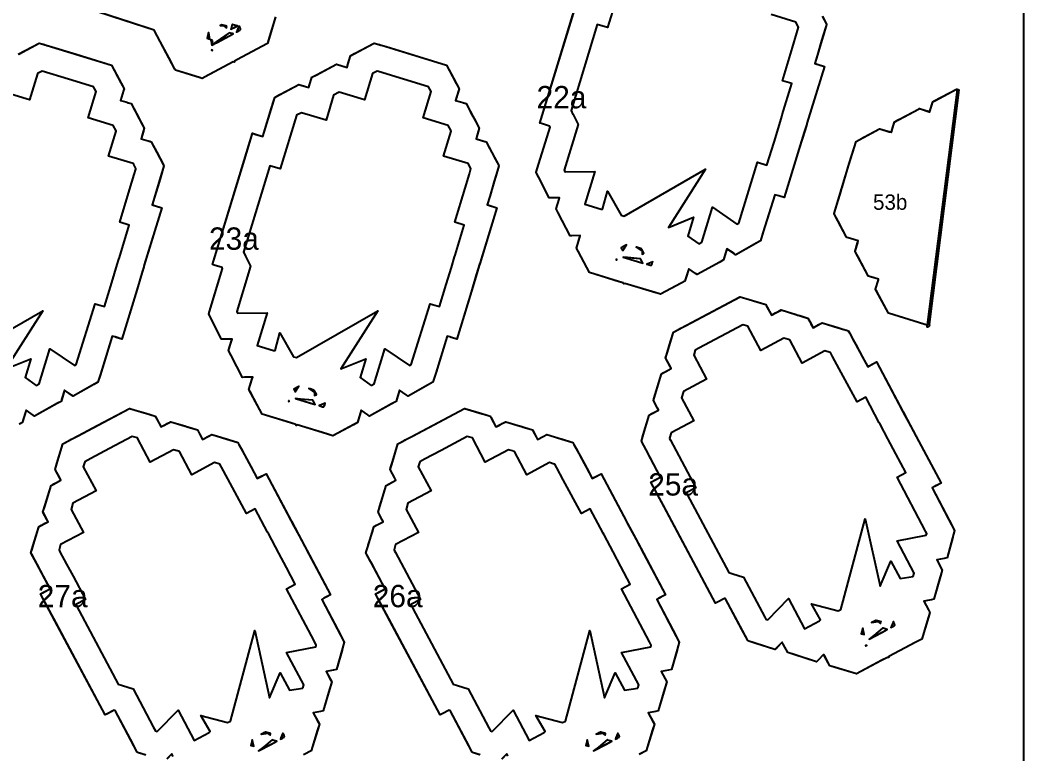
# Model space of a CAD drawing. Header units: millimetres. Extents: x 0 to 500, y 0 to 700.
# Drawn here: x 230.3 to 500, y 117.7 to 314.9 of the extents above; entities that cross this region are included whole.
import ezdxf
from ezdxf.enums import TextEntityAlignment as Align

# ---------------------------------------------------------------- set-up
doc = ezdxf.new("R2010")
doc.units = ezdxf.units.MM
for name, color, linetype in [('CORTE', 1, 'Continuous'), ('GRABADO', 5, 'Continuous'), ('HOJA', 8, 'Continuous')]:
    doc.layers.add(name, color=color, linetype=linetype)

msp = doc.modelspace()

# ---------------------------------------------------------------- linework, layer by layer
at = {"layer": 'CORTE'}
for points in [[(392.56, 327.3), (388.17, 312.89), (385.38, 313.74), (378.32, 290.56), (378.83, 289.56), (378.86, 289.49), (380.23, 286.82), (376.51, 274.61), (376.74, 274.16), (384.73, 274.22), (382.05, 265.43), (386.4, 264.11), (386.81, 264.12), (388.09, 268.89), (391.79, 262.46), (392.58, 262.22), (414.41, 274.79), (404.48, 259.19), (411.24, 261.91), (409.69, 256.84), (412.64, 254.76), (412.64, 254.76), (413.45, 255.2), (416.32, 264.6), (422.91, 260.08), (423.37, 260.35), (428.45, 276.7), (430.97, 275.93), (432.86, 282.13), (434.3, 286.83), (434.95, 288.99), (435.09, 289.45), (437.64, 297.81), (435.12, 298.58), (437.79, 307.51), (438.97, 311.48), (439.41, 312.95), (439.42, 313), (438.7, 314.35), (432.09, 316.37)], [(298.96, 315.75), (296.99, 309.27), (296.78, 308.58), (288.74, 304.29), (287.94, 303.87), (287.91, 303.75), (287.87, 303.6), (287.59, 303.68), (280.04, 299.66), (280.04, 299.66), (279.24, 299.23), (278.55, 299.44), (272.07, 301.42), (271.9, 301.73), (270.86, 303.68), (267.97, 309.11), (266.33, 312.19), (258.29, 314.79), (250.88, 317.2)], [(445.85, 315.83), (446.83, 313.99), (446.95, 313.75), (446.76, 313.09), (446.09, 310.87), (445.64, 309.36), (444.42, 305.27), (443.82, 303.24), (444.14, 303.15), (446.38, 302.46), (441.69, 287.09), (441.55, 286.61), (441.11, 285.17), (439.64, 280.37), (435.63, 267.19), (434.15, 267.65), (434.13, 267.65), (433.8, 267.75), (433.07, 267.97), (429.89, 257.74), (429.24, 255.62), (428.09, 254.97), (422.58, 251.86), (422.54, 251.86), (422.12, 252.15), (420.23, 253.44), (419.49, 250.99), (419.32, 250.44), (418.27, 249.86), (412.18, 246.51), (411.81, 246.77), (409.95, 248.09), (409.09, 245.28), (408.93, 244.76), (408.08, 244.3), (402.32, 241.23), (401.08, 241.61), (392.75, 244.15), (392.51, 244.01), (392.51, 244.01), (392.46, 244.1), (392.36, 244.27), (391.25, 244.61), (383.31, 247.03), (380.24, 252.78), (379.79, 253.64), (380.7, 256.64), (380.8, 256.97), (378.53, 256.92), (378.07, 256.91), (374.89, 263.08), (374.34, 264.15), (375.15, 266.8), (375.25, 267.14), (372.97, 267.13), (372.43, 267.12), (369.58, 272.8), (369, 273.96), (369, 273.99), (369.63, 276.06), (372.71, 286.16), (372.62, 286.32), (372.59, 286.39), (372.58, 286.41), (370.38, 287.08), (369.98, 287.2), (379.31, 317.83)], [(229.83, 305.7), (235.48, 308.71), (236.49, 308.4), (236.5, 308.4), (236.65, 308.35), (236.66, 308.35), (237.61, 308.06), (254.87, 302.8), (257.46, 297.95), (257.89, 297.15), (258.26, 296.43), (258.14, 296.01), (257.31, 293.31), (258.71, 292.89), (259.4, 292.68), (260.15, 292.45), (262.35, 288.32), (262.39, 288.23), (262.84, 287.38), (263.68, 285.81), (263.44, 285.03), (262.83, 283.02), (264.74, 282.44), (265.52, 282.2), (267.89, 277.75), (267.91, 277.71), (268.82, 276), (268.95, 275.75), (268.75, 275.07), (268.07, 272.79), (267.61, 271.23), (266.35, 267.03), (265.82, 265.24), (266.1, 265.16), (268.38, 264.46), (263.59, 248.77), (263.45, 248.28), (263.22, 247.54), (261.73, 242.64), (257.63, 229.19), (256.12, 229.66), (256.1, 229.66), (255.82, 229.75), (255.07, 229.97), (251.8, 219.44), (251.24, 217.62), (250.25, 217.06), (244.58, 213.86), (244.54, 213.86), (244.18, 214.11), (242.23, 215.44), (241.46, 212.92), (241.32, 212.44), (240.41, 211.94), (234.18, 208.51), (233.86, 208.74), (231.95, 210.09), (231.07, 207.21), (230.93, 206.76), (230.2, 206.36)], [(214.58, 224.22), (236.41, 236.79), (226.48, 221.19), (233.24, 223.91), (231.69, 218.84), (234.64, 216.76), (234.64, 216.76), (235.45, 217.2), (238.32, 226.6), (244.91, 222.08), (245.37, 222.35), (250.45, 238.7), (252.97, 237.93), (254.95, 244.41), (256.41, 249.21), (256.85, 250.66), (257, 251.13), (259.64, 259.81), (257.12, 260.58), (259.72, 269.27), (260.93, 273.36), (261.38, 274.87), (261.42, 275), (260.85, 276.08), (260.7, 276.35), (254.09, 278.37), (256.14, 285.08), (256.14, 285.09), (256.13, 285.11), (255.32, 286.6), (248.58, 288.66), (250.72, 295.69), (250.05, 296.95), (243.33, 299), (236.21, 301.17), (234.97, 300.5), (234.96, 300.48), (232.82, 293.46), (226.07, 295.52)], [(263.91, 117.47), (261.82, 118.16), (261.8, 118.18), (260.08, 121.42), (255.82, 129.4), (255.68, 129.45), (255.62, 129.47), (255.55, 129.49), (253.74, 128.53), (253.15, 128.21), (239.67, 153.51), (235.81, 160.75), (236.56, 161.15), (236.62, 161.18), (238.39, 162.12), (234.73, 168.98), (233.23, 171.8), (233.85, 173.82), (235.36, 178.79), (236.11, 179.19), (237.84, 180.11), (237.53, 180.7), (236.47, 182.69), (237.02, 184.48), (238.66, 189.88), (239.34, 190.25), (241.27, 191.27), (240.97, 191.84), (239.74, 194.15), (240.2, 195.65), (241.84, 201.05), (243.66, 202.02), (243.68, 202.03), (243.95, 202.18), (243.97, 202.19), (245.7, 203.11), (259.73, 210.58), (264.36, 209.17), (265.13, 208.94), (266.63, 208.48), (267.03, 207.73), (268.16, 205.6), (269.26, 206.19), (269.81, 206.48), (270.78, 207), (274.63, 205.82), (274.71, 205.8), (275.5, 205.55), (277.97, 204.8), (278.52, 203.76), (279.34, 202.23), (280.8, 203.01), (281.82, 203.55), (285.85, 202.32), (285.89, 202.31), (288.58, 201.49), (288.81, 201.42), (289.09, 200.89), (290.04, 199.14), (290.04, 199.14), (290.68, 197.95), (292.42, 194.74), (294.03, 191.77), (294.53, 192.04), (296.39, 193.03), (303.16, 180.32), (303.36, 179.93), (305.81, 175.34), (307.93, 171.37), (313.73, 160.49), (312.49, 159.83), (312.48, 159.83), (311.96, 159.55), (311.36, 159.23), (315.64, 151.11), (317.39, 147.78), (316.8, 145.65), (315.34, 140.42), (315.31, 140.39), (314.48, 140.23), (312.57, 139.87), (313.59, 137.95), (314.04, 137.11), (313.47, 135.16), (311.77, 129.28), (311.04, 129.16), (309.08, 128.82), (310.29, 126.55), (310.72, 125.75), (310.24, 124.19), (308.53, 118.58), (306.61, 117.55)], [(353.74, 117.53), (351.82, 118.16), (351.8, 118.18), (350.22, 121.15), (345.82, 129.4), (345.68, 129.45), (345.61, 129.47), (345.55, 129.49), (343.7, 128.5), (343.15, 128.21), (329.36, 154.11), (325.81, 160.75), (326.5, 161.12), (326.56, 161.15), (328.39, 162.12), (324.61, 169.21), (323.23, 171.8), (323.8, 173.66), (325.36, 178.79), (326.05, 179.16), (327.84, 180.11), (327.56, 180.64), (326.47, 182.69), (326.97, 184.34), (328.66, 189.88), (329.29, 190.22), (331.27, 191.27), (331, 191.78), (329.74, 194.15), (330.16, 195.53), (331.84, 201.05), (333.51, 201.94), (333.53, 201.95), (333.78, 202.08), (333.8, 202.1), (335.39, 202.94), (349.73, 210.58), (354.47, 209.14), (355.25, 208.9), (356.63, 208.48), (357, 207.79), (358.16, 205.6), (359.29, 206.21), (359.85, 206.5), (360.78, 207), (364.74, 205.79), (364.82, 205.76), (365.63, 205.52), (367.97, 204.8), (368.5, 203.81), (369.34, 202.23), (370.85, 203.03), (371.82, 203.55), (375.99, 202.28), (376.02, 202.27), (378.58, 201.49), (378.81, 201.42), (379.1, 200.88), (380.08, 199.07), (380.08, 199.07), (380.74, 197.84), (382.54, 194.52), (384.03, 191.77), (384.49, 192.02), (386.39, 193.03), (393.31, 180.03), (393.53, 179.63), (395.63, 175.68), (397.79, 171.63), (403.73, 160.49), (402.47, 159.82), (402.46, 159.81), (401.98, 159.56), (401.36, 159.23), (405.78, 150.84), (407.39, 147.78), (406.85, 145.82), (405.34, 140.42), (405.31, 140.39), (404.55, 140.24), (402.57, 139.87), (403.63, 137.88), (404.04, 137.11), (403.52, 135.32), (401.77, 129.28), (401.1, 129.17), (399.08, 128.82), (400.32, 126.49), (400.72, 125.75), (400.28, 124.31), (398.53, 118.58), (396.76, 117.64)], [(271.39, 117.15), (271.07, 117.76), (269.7, 116.37)], [(361.36, 117.21), (361.07, 117.76), (359.66, 116.32)]]:
    msp.add_lwpolyline(points, dxfattribs=at)
for points in [[(285.85, 313.27), (285.57, 313.35), (284.5, 313.64), (284.1, 313.42), (284.96, 313.41), (285.71, 312.76), (285.73, 312.81), (285.85, 313.27)], [(287.61, 313.6), (287.3, 313.68), (287.02, 312.66), (286.97, 312.47), (288.29, 313.11), (288.69, 313.31), (287.61, 313.6)], [(289.02, 312.96), (288.48, 311.68), (288.55, 311.72), (289.34, 312.15), (289.39, 312.19), (289.54, 312.32), (289.54, 312.33), (289.56, 312.4), (289.55, 312.45), (289.5, 312.66), (289.4, 312.84), (289.16, 313.29), (289.02, 312.96)], [(281.08, 310.89), (280.94, 311.52), (280.64, 310.38), (280.53, 309.99), (281.33, 309.78), (281.08, 310.89)], [(282.62, 308.56), (283.24, 308.89), (287.53, 311.18), (287.24, 311.26), (286.49, 311.46), (282.62, 308.56)], [(304.51, 206.01), (304.45, 206.11), (304.36, 206.27), (303.09, 206.66), (295.31, 209.03), (292.31, 214.67), (291.79, 215.64), (292.68, 218.58), (292.8, 218.97), (290.58, 218.92), (290.07, 218.91), (286.97, 224.93), (286.34, 226.15), (287.13, 228.73), (287.25, 229.14), (285.03, 229.13), (284.43, 229.12), (281.66, 234.64), (281, 235.96), (281, 235.99), (281.72, 238.35), (284.71, 248.16), (284.63, 248.31), (284.59, 248.38), (284.58, 248.41), (282.43, 249.07), (281.98, 249.2), (291.12, 279.19), (292.72, 284.47), (293.29, 284.3), (293.33, 284.29), (295.52, 283.62), (298.09, 292.06), (298.71, 294.11), (299.97, 294.78), (305.16, 297.55), (305.72, 297.38), (307.85, 296.73), (307.97, 297.13), (308.7, 299.52), (309.82, 300.12), (315.33, 303.06), (315.84, 302.9), (318.17, 302.19), (318.28, 302.58), (319.12, 305.32), (320.05, 305.82), (325.48, 308.71), (326.81, 308.3), (326.83, 308.3), (327.02, 308.24), (327.04, 308.23), (328.3, 307.85), (344.87, 302.8), (347.35, 298.14), (347.77, 297.37), (348.26, 296.43), (348.1, 295.88), (347.31, 293.31), (348.64, 292.91), (349.3, 292.71), (350.15, 292.45), (352.24, 288.51), (352.29, 288.43), (352.72, 287.62), (353.68, 285.81), (353.41, 284.91), (352.83, 283.02), (354.63, 282.47), (355.52, 282.2), (357.76, 277.99), (357.78, 277.95), (358.83, 275.99), (358.95, 275.75), (358.76, 275.11), (358.12, 272.95), (357.68, 271.48), (356.5, 267.51), (355.82, 265.24), (356.19, 265.13), (358.38, 264.46), (353.79, 249.41), (353.65, 248.95), (352.99, 246.79), (351.56, 242.09), (347.63, 229.19), (346.18, 229.64), (346.16, 229.64), (345.78, 229.76), (345.07, 229.97), (341.99, 220.03), (341.24, 217.62), (339.94, 216.88), (334.58, 213.86), (334.54, 213.86), (334.06, 214.18), (332.23, 215.44), (331.51, 213.06), (331.32, 212.44), (330.12, 211.78), (324.18, 208.51), (323.77, 208.81), (321.95, 210.09), (321.12, 207.35), (320.93, 206.76), (319.96, 206.24), (314.32, 203.23), (312.91, 203.66), (304.75, 206.15), (304.51, 206.01)], [(281.68, 306.91), (281.8, 306.71), (281.84, 306.74), (282.01, 306.83), (281.68, 306.91)], [(324.64, 216.76), (325.45, 217.2), (328.32, 226.6), (334.91, 222.08), (335.37, 222.35), (335.39, 222.4), (340.45, 238.7), (342.97, 237.93), (344.78, 243.86), (346.18, 248.46), (347.05, 251.32), (347.19, 251.77), (349.64, 259.81), (347.12, 260.58), (349.86, 269.75), (351.01, 273.61), (351.42, 275), (350.7, 276.35), (344.09, 278.37), (346.14, 285.08), (346.06, 285.23), (346.02, 285.31), (345.33, 286.6), (338.58, 288.66), (340.72, 295.7), (340.05, 296.95), (326.6, 301.05), (326.21, 301.17), (324.97, 300.5), (322.82, 293.46), (316.07, 295.52), (314.55, 294.71), (312.5, 288), (305.9, 290.01), (304.56, 289.3), (304.55, 289.27), (300.17, 274.89), (297.38, 275.74), (290.32, 252.56), (290.83, 251.56), (290.86, 251.49), (292.23, 248.82), (288.51, 236.61), (288.74, 236.16), (296.73, 236.22), (294.05, 227.43), (298.4, 226.11), (298.81, 226.12), (300.09, 230.89), (303.79, 224.46), (304.58, 224.22), (326.41, 236.79), (316.48, 221.19), (323.24, 223.91), (321.69, 218.84), (324.64, 216.76)], [(474.04, 233.03), (474.1, 232.92), (473.14, 233.21), (463.62, 236.12), (463.61, 236.12), (463.6, 236.12), (463.6, 236.12), (463.6, 236.13), (463.59, 236.13), (463.58, 236.14), (463.58, 236.15), (460.49, 241.93), (460.17, 242.55), (460.16, 242.55), (460.16, 242.56), (460.16, 242.57), (460.16, 242.58), (460.16, 242.59), (460.16, 242.6), (460.16, 242.6), (460.91, 245.07), (460.97, 245.26), (458.84, 245.91), (458.21, 246.1), (458.2, 246.1), (458.19, 246.11), (458.19, 246.11), (458.18, 246.12), (458.17, 246.13), (458.17, 246.13), (458.17, 246.14), (455.44, 251.26), (454.66, 252.72), (454.66, 252.73), (454.65, 252.73), (454.65, 252.74), (454.65, 252.75), (454.65, 252.75), (454.65, 252.76), (454.65, 252.77), (455.33, 255.01), (455.51, 255.58), (453.44, 256.21), (452.42, 256.52), (452.41, 256.52), (452.4, 256.53), (452.39, 256.53), (452.38, 256.54), (452.38, 256.55), (452.37, 256.55), (452.37, 256.56), (450.1, 260.83), (449.01, 262.87), (449, 262.87), (449, 262.89), (449, 262.9), (449, 262.91), (449, 262.92), (449, 262.92), (450.87, 269.04), (450.89, 269.1), (451.17, 270.03), (451.19, 270.1), (452.99, 276), (454.89, 282.26), (454.9, 282.26), (454.9, 282.27), (454.9, 282.28), (454.91, 282.28), (454.91, 282.29), (454.92, 282.29), (454.93, 282.3), (456.68, 283.23), (456.97, 283.39), (461.24, 285.66), (461.24, 285.66), (461.25, 285.67), (461.27, 285.67), (461.28, 285.67), (461.29, 285.67), (461.29, 285.67), (461.3, 285.67), (463.76, 284.92), (464.39, 284.73), (464.48, 285.03), (464.53, 285.2), (465.24, 287.53), (465.25, 287.53), (465.25, 287.54), (465.25, 287.55), (465.26, 287.55), (465.26, 287.56), (465.27, 287.57), (465.28, 287.57), (465.28, 287.57), (466.32, 288.13), (466.34, 288.14), (466.56, 288.25), (471.86, 291.08), (471.86, 291.08), (471.87, 291.08), (471.88, 291.09), (471.89, 291.09), (471.9, 291.09), (471.9, 291.09), (471.91, 291.09), (471.91, 291.09), (474.52, 290.29), (474.68, 290.24), (474.72, 290.39), (475.49, 292.9), (475.49, 292.91), (475.49, 292.91), (475.5, 292.92), (475.5, 292.92), (475.51, 292.93), (475.51, 292.94), (475.52, 292.94), (475.52, 292.94), (476.02, 293.21), (476.03, 293.21), (481.9, 296.34), (481.92, 296.35), (481.93, 296.35), (481.93, 296.36), (481.94, 296.36), (481.95, 296.36), (481.96, 296.36), (481.96, 296.36), (481.97, 296.36), (481.98, 296.35), (481.99, 296.35), (482, 296.35), (482, 296.34), (482.01, 296.34), (482.02, 296.33), (482.02, 296.33), (482.02, 296.32), (482.03, 296.31), (482.03, 296.31), (482.03, 296.3), (482.03, 296.29), (482.03, 296.29), (482.03, 296.28), (474.04, 233.03)], [(393.21, 254.51), (393.05, 254.42), (391.84, 253.72), (392.02, 253.4), (392.25, 253), (393.21, 254.51)], [(397.83, 252.22), (397.92, 252.28), (397.4, 253.17), (397.22, 253.25), (397.2, 253.5), (397, 253.56), (396.23, 253.79), (395.9, 253.89), (395.87, 253.9), (397.4, 252.79), (397.43, 252.31), (397.45, 252.01), (397.83, 252.22)], [(397.07, 250.56), (397.07, 250.56), (396.99, 250.71), (396.95, 250.77), (393.47, 251.06), (392.31, 251.23), (396.22, 250.04), (397.62, 249.61), (397.07, 250.56)], [(390.47, 250.73), (390.42, 250.55), (390.41, 250.51), (390.64, 250.44), (390.47, 250.73)], [(398.94, 249.41), (398.65, 249.3), (399.31, 249.09), (399.59, 249.01), (399.8, 249), (399.85, 249), (399.92, 249.04), (399.93, 249.04), (400.03, 249.21), (400.06, 249.26), (400.26, 249.89), (400.27, 249.95), (398.94, 249.41)], [(463.63, 143.6), (463.51, 143.64), (463.34, 143.68), (461.87, 142.9), (454.99, 139.23), (449.13, 141.02), (447.83, 141.42), (446.44, 144.02), (446.19, 144.49), (444.73, 142.97), (444.3, 142.52), (438.16, 144.48), (436.54, 145), (435.33, 147.27), (435.07, 147.76), (433.61, 146.27), (433.09, 145.75), (427.57, 147.58), (425.82, 148.16), (425.8, 148.18), (424.36, 150.89), (419.82, 159.4), (419.67, 159.45), (419.6, 159.47), (419.55, 159.49), (417.66, 158.48), (417.15, 158.21), (403.04, 184.7), (399.81, 190.75), (400.45, 191.09), (400.5, 191.12), (402.39, 192.12), (398.49, 199.44), (397.23, 201.8), (397.75, 203.5), (399.36, 208.79), (399.99, 209.13), (401.84, 210.11), (401.59, 210.59), (400.47, 212.69), (400.93, 214.19), (402.66, 219.88), (403.24, 220.19), (405.27, 221.27), (405.03, 221.73), (403.74, 224.15), (404.12, 225.41), (405.84, 231.05), (407.37, 231.86), (407.38, 231.87), (407.61, 231.99), (407.63, 232), (409.07, 232.77), (423.73, 240.58), (428.57, 239.11), (429.37, 238.87), (430.63, 238.48), (430.97, 237.85), (432.16, 235.6), (433.33, 236.22), (433.9, 236.53), (434.78, 237), (438.84, 235.76), (438.93, 235.73), (439.76, 235.48), (441.97, 234.8), (442.47, 233.87), (443.34, 232.23), (444.9, 233.06), (445.82, 233.55), (450.12, 232.24), (450.16, 232.23), (452.57, 231.49), (452.81, 231.42), (453.11, 230.86), (454.12, 228.99), (454.81, 227.73), (456.66, 224.3), (458.03, 221.77), (458.45, 222), (460.39, 223.03), (467.47, 209.73), (467.69, 209.32), (469.44, 206.03), (471.65, 201.88), (477.73, 190.49), (476.44, 189.8), (476.43, 189.8), (475.99, 189.56), (475.36, 189.23), (479.93, 180.56), (481.39, 177.78), (480.9, 176), (479.34, 170.42), (479.31, 170.39), (478.61, 170.26), (476.57, 169.87), (477.66, 167.82), (478.04, 167.11), (477.57, 165.48), (475.77, 159.28), (475.16, 159.18), (473.08, 158.82), (474.36, 156.42), (474.72, 155.75), (474.32, 154.44), (472.53, 148.58), (470.92, 147.72), (463.7, 143.87), (463.63, 143.6)], [(470.27, 165.44), (470.52, 166.33), (465.91, 174.99), (473.76, 176.47), (473.9, 176.98), (473.59, 177.58), (465.93, 192.13), (468.26, 193.37), (465.61, 198.34), (463.45, 202.39), (461.35, 206.34), (461.14, 206.73), (457.5, 213.56), (455.18, 212.32), (450.38, 221.19), (448.59, 224.51), (448.02, 225.56), (447.98, 225.57), (447.96, 225.58), (447.95, 225.58), (446.55, 226.01), (440.45, 222.76), (437.15, 228.95), (436.78, 229.07), (436.76, 229.07), (436.71, 229.09), (435.5, 229.45), (429.28, 226.13), (425.82, 232.63), (424.46, 233.04), (412.68, 226.76), (411.69, 226.24), (411.28, 224.89), (414.74, 218.39), (408.51, 215.07), (408.01, 213.42), (411.31, 207.23), (405.21, 203.98), (404.77, 202.54), (404.79, 202.51), (405.03, 202.05), (411.86, 189.24), (409.28, 187.87), (409.53, 187.4), (420.68, 166.48), (421.83, 166.11), (424.67, 165.19), (430.39, 154.45), (430.68, 153.93), (431.16, 153.77), (436.76, 159.46), (441.08, 151.35), (445.1, 153.49), (445.38, 153.79), (442.91, 158.08), (450.08, 156.15), (450.8, 156.53), (457.35, 180.86), (461.36, 162.81), (464.21, 169.51), (466.71, 164.83), (470.27, 165.44)], [(305.21, 216.51), (305.03, 216.4), (303.84, 215.72), (304.03, 215.38), (304.25, 215), (305.21, 216.51)], [(309.82, 214.22), (309.92, 214.28), (309.41, 215.16), (309.22, 215.24), (309.2, 215.5), (308.99, 215.56), (308.23, 215.79), (307.89, 215.9), (309.4, 214.8), (309.43, 214.32), (309.45, 214.01), (309.82, 214.22)], [(309.05, 212.6), (309, 212.7), (308.96, 212.77), (305.57, 213.05), (304.31, 213.23), (308.15, 212.06), (309.62, 211.61), (309.05, 212.6)], [(302.47, 212.73), (302.47, 212.73), (302.42, 212.56), (302.41, 212.51), (302.64, 212.44), (302.47, 212.73)], [(310.96, 211.42), (310.65, 211.3), (311.3, 211.1), (311.59, 211.01), (311.8, 211), (311.85, 211), (311.92, 211.03), (311.93, 211.04), (312.03, 211.21), (312.06, 211.26), (312.25, 211.88), (312.27, 211.95), (310.96, 211.42)], [(306.27, 135.44), (306.52, 136.33), (301.91, 144.99), (309.76, 146.47), (309.9, 146.98), (309.3, 148.12), (301.93, 162.13), (304.26, 163.37), (301.88, 167.83), (299.82, 171.7), (297.02, 176.95), (296.82, 177.33), (293.5, 183.56), (291.18, 182.32), (286.14, 191.63), (284.46, 194.74), (284.02, 195.56), (283.71, 195.65), (283.68, 195.66), (282.55, 196.01), (276.45, 192.76), (273.15, 198.95), (272.57, 199.13), (272.53, 199.14), (272.51, 199.15), (271.5, 199.45), (265.28, 196.13), (261.85, 202.56), (261.82, 202.63), (260.46, 203.04), (254.33, 199.78), (249.31, 197.1), (247.69, 196.24), (247.28, 194.89), (250.74, 188.39), (244.51, 185.07), (244.01, 183.42), (247.31, 177.23), (241.21, 173.98), (240.77, 172.54), (241.03, 172.04), (242.79, 168.75), (244.55, 165.45), (247.86, 159.24), (245.28, 157.87), (246.17, 156.21), (256.68, 136.48), (257.84, 136.11), (260.67, 135.19), (266.11, 124.99), (266.68, 123.93), (267.16, 123.77), (272.76, 129.46), (277.08, 121.35), (281.1, 123.49), (281.38, 123.79), (278.91, 128.08), (286.08, 126.15), (286.8, 126.53), (293.35, 150.86), (297.36, 132.81), (300.21, 139.51), (302.71, 134.83), (306.27, 135.44)], [(396.27, 135.44), (396.52, 136.33), (391.91, 144.99), (399.76, 146.47), (399.9, 146.98), (399.45, 147.85), (391.93, 162.13), (394.26, 163.37), (391.75, 168.08), (389.64, 172.04), (387.19, 176.64), (386.98, 177.03), (383.5, 183.56), (381.18, 182.32), (376.26, 191.41), (374.52, 194.63), (374.02, 195.56), (373.85, 195.61), (373.81, 195.62), (372.55, 196.01), (366.45, 192.76), (363.15, 198.95), (362.82, 199.05), (362.67, 199.1), (362.61, 199.12), (361.5, 199.45), (355.28, 196.13), (351.82, 202.63), (350.45, 203.04), (343.4, 199.28), (339, 196.93), (337.69, 196.24), (337.28, 194.89), (340.74, 188.39), (334.51, 185.07), (334.01, 183.42), (337.31, 177.23), (331.21, 173.98), (330.77, 172.54), (330.91, 172.27), (331.15, 171.83), (337.86, 159.24), (335.28, 157.87), (335.85, 156.81), (346.68, 136.48), (347.84, 136.11), (350.67, 135.19), (356.25, 124.72), (356.68, 123.93), (357.16, 123.77), (362.76, 129.46), (367.08, 121.35), (371.1, 123.49), (371.38, 123.79), (368.91, 128.08), (376.08, 126.15), (376.8, 126.53), (383.35, 150.86), (387.36, 132.81), (390.21, 139.51), (392.71, 134.83), (396.27, 135.44)], [(456.7, 151.52), (456.64, 151.28), (456.29, 149.99), (456.71, 149.88), (457.09, 149.78), (456.7, 151.52)], [(462.18, 151.48), (462.12, 151.49), (462.01, 151.52), (459.56, 149.45), (458.38, 148.56), (461.79, 150.38), (463.29, 151.18), (462.18, 151.48)], [(461.57, 153.15), (461.61, 153.27), (460.66, 153.53), (460.44, 153.45), (460.24, 153.63), (460.02, 153.52), (459.34, 153.15), (459.07, 153.01), (460.87, 153.28), (461.2, 152.99), (461.47, 152.76), (461.57, 153.15)], [(464.39, 152.04), (464.24, 151.68), (464.81, 151.99), (465.1, 152.15), (465.25, 152.28), (465.29, 152.32), (465.31, 152.39), (465.32, 152.4), (465.27, 152.59), (465.26, 152.66), (464.96, 153.21), (464.92, 153.29), (464.39, 152.04)], [(457.45, 146.91), (457.44, 146.91), (457.52, 146.77), (457.55, 146.71), (457.76, 146.83), (457.45, 146.91)], [(292.7, 121.52), (292.62, 121.23), (292.29, 119.99), (292.75, 119.87), (293.09, 119.78), (292.7, 121.52)], [(298.18, 121.48), (298.16, 121.48), (298.03, 121.52), (295.72, 119.57), (294.38, 118.56), (297.65, 120.31), (299.29, 121.18), (298.18, 121.48)], [(297.57, 123.13), (297.61, 123.27), (296.69, 123.52), (296.46, 123.44), (296.24, 123.63), (296, 123.5), (295.34, 123.15), (295.12, 123.03), (296.86, 123.28), (297.17, 123.01), (297.47, 122.76), (297.57, 123.13)], [(300.41, 122.08), (300.24, 121.68), (300.78, 121.98), (301.1, 122.15), (301.24, 122.28), (301.29, 122.32), (301.31, 122.39), (301.32, 122.4), (301.28, 122.58), (301.26, 122.66), (300.97, 123.19), (300.92, 123.29), (300.41, 122.08)], [(382.7, 121.52), (382.63, 121.26), (382.29, 119.99), (382.73, 119.88), (383.09, 119.78), (382.7, 121.52)], [(388.18, 121.48), (388.14, 121.49), (388.02, 121.52), (385.64, 119.51), (384.38, 118.56), (387.72, 120.34), (389.29, 121.18), (388.18, 121.48)], [(387.57, 123.14), (387.61, 123.27), (386.68, 123.52), (386.45, 123.44), (386.24, 123.63), (386.01, 123.51), (385.34, 123.15), (385.09, 123.02), (386.87, 123.28), (387.19, 123), (387.47, 122.76), (387.57, 123.14)], [(390.4, 122.06), (390.24, 121.68), (390.8, 121.98), (391.1, 122.15), (391.24, 122.28), (391.29, 122.32), (391.31, 122.39), (391.32, 122.4), (391.27, 122.59), (391.26, 122.66), (390.97, 123.2), (390.92, 123.29), (390.4, 122.06)]]:
    msp.add_lwpolyline(points, close=True, dxfattribs=at)
at = {"layer": 'GRABADO'}
for points in [[(298.96, 315.75), (296.95, 309.14), (296.78, 308.58), (288.58, 304.21), (287.94, 303.87), (287.91, 303.75), (287.87, 303.6), (287.59, 303.68), (279.89, 299.58), (279.89, 299.58), (279.24, 299.23), (278.67, 299.4), (272.07, 301.42), (271.93, 301.68), (271.09, 303.25), (268.75, 307.64), (266.33, 312.19), (259.84, 314.3), (248.92, 317.83)], [(445.78, 315.95), (446.83, 313.99), (446.86, 313.94), (446.95, 313.75), (446.95, 313.73), (446.95, 313.73), (446.94, 313.72), (446.76, 313.11), (446.12, 310.95), (445.68, 309.48), (444.5, 305.51), (443.82, 303.24), (444.19, 303.13), (446.38, 302.46), (441.79, 287.41), (441.65, 286.95), (440.99, 284.79), (439.56, 280.09), (435.63, 267.19), (434.18, 267.64), (434.16, 267.64), (433.78, 267.76), (433.07, 267.97), (429.99, 258.03), (429.24, 255.62), (427.94, 254.88), (422.58, 251.86), (422.54, 251.86), (422.06, 252.18), (420.23, 253.44), (419.51, 251.06), (419.32, 250.44), (418.12, 249.78), (412.18, 246.51), (411.77, 246.81), (409.95, 248.09), (409.12, 245.35), (408.93, 244.76), (407.96, 244.24), (402.32, 241.23), (400.91, 241.66), (392.75, 244.15), (392.51, 244.01), (392.45, 244.11), (392.36, 244.27), (391.09, 244.66), (383.31, 247.03), (380.31, 252.67), (379.79, 253.64), (380.68, 256.58), (380.8, 256.97), (378.58, 256.92), (378.07, 256.91), (374.97, 262.93), (374.34, 264.15), (375.13, 266.73), (375.25, 267.14), (373.03, 267.13), (372.43, 267.12), (369.66, 272.64), (369, 273.96), (369, 273.99), (369.72, 276.35), (372.71, 286.16), (372.63, 286.31), (372.59, 286.38), (372.58, 286.41), (370.43, 287.07), (369.98, 287.2), (379.12, 317.19)], [(229.94, 305.76), (235.48, 308.71), (236.65, 308.35), (236.66, 308.35), (236.66, 308.35), (236.84, 308.29), (236.85, 308.29), (237.48, 308.1), (237.95, 307.95), (245.37, 305.69), (254.84, 302.81), (254.85, 302.81), (254.85, 302.81), (254.87, 302.8), (254.89, 302.78), (254.89, 302.78), (257.41, 298.05), (257.83, 297.26), (258.23, 296.5), (258.26, 296.43), (258.26, 296.41), (258.26, 296.41), (258.21, 296.25), (258.12, 295.94), (257.31, 293.31), (258.68, 292.9), (259.02, 292.79), (259.35, 292.69), (260.11, 292.46), (260.12, 292.46), (260.12, 292.46), (260.15, 292.45), (262.3, 288.41), (262.31, 288.38), (262.34, 288.33), (262.78, 287.5), (263.67, 285.84), (263.67, 285.84), (263.68, 285.81), (263.42, 284.97), (262.83, 283.02), (264.06, 282.65), (264.69, 282.46), (265.13, 282.32), (265.52, 282.2), (267.03, 279.37), (267.83, 277.87), (267.83, 277.86), (267.85, 277.83), (268.67, 276.29), (268.83, 275.99), (268.84, 275.97), (268.95, 275.75), (268.95, 275.73), (268.95, 275.73), (268.94, 275.72), (268.76, 275.09), (268.09, 272.87), (267.64, 271.36), (266.42, 267.27), (265.82, 265.24), (266.14, 265.15), (268.38, 264.46), (263.69, 249.09), (263.55, 248.61), (263.11, 247.17), (261.64, 242.37), (257.63, 229.19), (256.15, 229.65), (256.13, 229.65), (255.8, 229.75), (255.07, 229.97), (251.89, 219.74), (251.24, 217.62), (250.09, 216.97), (244.58, 213.86), (244.54, 213.86), (244.12, 214.15), (242.23, 215.44), (241.49, 212.99), (241.32, 212.44), (240.27, 211.86), (234.18, 208.51), (233.81, 208.77), (231.95, 210.09), (231.09, 207.28), (230.93, 206.76), (230.08, 206.3)], [(264.08, 117.41), (261.82, 118.16), (261.8, 118.18), (259.94, 121.69), (255.82, 129.4), (255.69, 129.45), (255.63, 129.47), (255.55, 129.49), (253.79, 128.55), (253.15, 128.21), (239.99, 152.92), (235.81, 160.75), (236.62, 161.18), (236.68, 161.21), (238.39, 162.12), (238.37, 162.15), (238.37, 162.15), (238.37, 162.16), (238.37, 162.16), (236.61, 165.46), (234.86, 168.75), (233.64, 171.03), (233.23, 171.8), (233.53, 172.78), (233.9, 173.99), (235.15, 178.1), (235.36, 178.79), (235.39, 178.81), (235.39, 178.81), (236.17, 179.23), (237.08, 179.71), (237.84, 180.11), (237.5, 180.75), (236.83, 182.02), (236.48, 182.66), (236.48, 182.67), (236.48, 182.67), (236.47, 182.69), (237.06, 184.63), (238.66, 189.88), (239.01, 190.07), (239.4, 190.27), (239.56, 190.36), (241.27, 191.27), (240.95, 191.89), (239.75, 194.13), (239.75, 194.13), (239.75, 194.13), (239.74, 194.15), (240.23, 195.78), (241.84, 201.05), (243.81, 202.1), (243.81, 202.1), (243.83, 202.11), (244.12, 202.27), (244.13, 202.27), (244.15, 202.28), (246.02, 203.28), (251.04, 205.95), (259.7, 210.57), (259.71, 210.57), (259.71, 210.57), (259.73, 210.58), (259.76, 210.58), (259.76, 210.58), (261.25, 210.12), (264.26, 209.21), (265.01, 208.98), (266.63, 208.48), (266.64, 208.46), (266.64, 208.46), (267.06, 207.67), (268.03, 205.85), (268.16, 205.6), (269.23, 206.17), (269.76, 206.45), (270.07, 206.62), (270.75, 206.98), (270.75, 206.98), (270.76, 206.98), (270.78, 207), (274.53, 205.85), (274.57, 205.84), (274.61, 205.83), (275.38, 205.59), (277.94, 204.81), (277.94, 204.81), (277.97, 204.8), (278.55, 203.71), (279.34, 202.23), (280.75, 202.98), (281.82, 203.55), (283.04, 203.18), (285.72, 202.36), (285.75, 202.35), (286.27, 202.19), (288.59, 201.48), (288.81, 201.42), (288.82, 201.4), (288.82, 201.4), (288.83, 201.39), (289.09, 200.91), (290, 199.22), (290.62, 198.07), (292.3, 194.96), (294.03, 191.77), (294.58, 192.06), (296.39, 193.03), (303, 180.62), (303.2, 180.24), (306, 174.99), (308.06, 171.12), (313.73, 160.49), (312.52, 159.85), (312.51, 159.84), (311.95, 159.54), (311.36, 159.23), (315.5, 151.38), (317.39, 147.78), (316.75, 145.48), (315.34, 140.42), (315.31, 140.39), (314.41, 140.22), (312.57, 139.87), (313.56, 138.02), (314.04, 137.11), (313.43, 135.01), (311.77, 129.28), (310.99, 129.15), (309.08, 128.82), (310.25, 126.61), (310.72, 125.75), (310.2, 124.06), (308.53, 118.58), (306.45, 117.47)], [(353.91, 117.47), (351.82, 118.16), (351.8, 118.18), (350.08, 121.42), (345.82, 129.4), (345.68, 129.45), (345.62, 129.47), (345.55, 129.49), (343.74, 128.53), (343.15, 128.21), (329.67, 153.51), (325.81, 160.75), (326.56, 161.15), (326.62, 161.18), (328.39, 162.12), (324.97, 168.54), (324.73, 168.98), (324.47, 169.47), (324.47, 169.47), (323.23, 171.8), (323.63, 173.1), (323.85, 173.82), (324.95, 177.44), (325.36, 178.79), (325.39, 178.81), (325.39, 178.81), (326.11, 179.19), (326.63, 179.47), (327.84, 180.11), (327.73, 180.33), (327.53, 180.7), (326.48, 182.66), (326.48, 182.67), (326.48, 182.67), (326.47, 182.69), (327.02, 184.48), (328.66, 189.88), (329.34, 190.25), (331.27, 191.27), (330.97, 191.84), (329.75, 194.13), (329.75, 194.13), (329.75, 194.13), (329.74, 194.15), (329.86, 194.57), (330.2, 195.65), (330.38, 196.25), (331.84, 201.05), (333.05, 201.69), (333.66, 202.02), (333.68, 202.03), (333.9, 202.15), (333.95, 202.18), (333.97, 202.19), (335.7, 203.11), (340.11, 205.46), (349.7, 210.57), (349.71, 210.57), (349.71, 210.57), (349.73, 210.58), (349.76, 210.58), (349.76, 210.58), (354.36, 209.17), (355.13, 208.94), (356.3, 208.58), (356.63, 208.48), (356.64, 208.46), (356.64, 208.46), (356.83, 208.11), (357.03, 207.73), (358.16, 205.6), (358.37, 205.71), (359.26, 206.19), (359.81, 206.48), (360.75, 206.98), (360.75, 206.98), (360.76, 206.98), (360.78, 207), (364.63, 205.82), (364.71, 205.8), (364.86, 205.75), (365.5, 205.55), (367.94, 204.81), (367.94, 204.81), (367.97, 204.8), (368.11, 204.53), (368.52, 203.76), (368.97, 202.93), (369.34, 202.23), (370.8, 203.01), (371.82, 203.55), (372.72, 203.27), (375.85, 202.32), (375.89, 202.31), (378.58, 201.49), (378.64, 201.47), (378.81, 201.42), (378.82, 201.4), (378.82, 201.4), (378.83, 201.39), (379.09, 200.89), (380.04, 199.14), (380.68, 197.95), (382.42, 194.74), (384.03, 191.77), (384.53, 192.04), (386.39, 193.03), (393.16, 180.32), (393.36, 179.93), (395.81, 175.34), (397.93, 171.37), (403.73, 160.49), (402.49, 159.83), (402.48, 159.83), (401.96, 159.55), (401.36, 159.23), (405.64, 151.11), (407.39, 147.78), (406.8, 145.65), (405.34, 140.42), (405.31, 140.39), (404.48, 140.23), (402.57, 139.87), (403.59, 137.95), (404.04, 137.11), (403.47, 135.16), (401.77, 129.28), (401.04, 129.16), (399.08, 128.82), (400.29, 126.55), (400.72, 125.75), (400.24, 124.19), (398.53, 118.58), (396.61, 117.55)], [(271.42, 117.09), (271.07, 117.76), (269.75, 116.42)], [(361.39, 117.15), (361.07, 117.76), (359.7, 116.37)]]:
    msp.add_lwpolyline(points, dxfattribs=at)
for points in [[(285.85, 313.27), (285.59, 313.35), (284.5, 313.64), (284.09, 313.42), (284.96, 313.41), (285.71, 312.76), (285.73, 312.81), (285.85, 313.27)], [(287.59, 313.6), (287.3, 313.68), (287.02, 312.64), (286.97, 312.47), (288.32, 313.12), (288.69, 313.31), (287.59, 313.6)], [(289.03, 312.98), (288.48, 311.68), (288.54, 311.72), (289.34, 312.15), (289.39, 312.19), (289.54, 312.32), (289.54, 312.33), (289.56, 312.4), (289.55, 312.45), (289.5, 312.66), (289.41, 312.83), (289.16, 313.29), (289.03, 312.98)], [(281.07, 310.93), (280.94, 311.52), (280.63, 310.36), (280.53, 309.99), (281.33, 309.78), (281.07, 310.93)], [(281.83, 308.24), (281.85, 308.15), (283.17, 308.86), (287.53, 311.18), (287.27, 311.25), (286.46, 311.47), (281.83, 308.24)], [(298.12, 292.18), (298.71, 294.11), (300.12, 294.86), (305.16, 297.55), (305.19, 297.54), (305.19, 297.54), (305.78, 297.36), (305.8, 297.36), (307.85, 296.73), (307.87, 296.82), (307.99, 297.19), (308.69, 299.49), (308.69, 299.5), (308.69, 299.5), (308.7, 299.52), (309.95, 300.19), (315.33, 303.06), (315.56, 302.99), (315.9, 302.89), (316.18, 302.8), (318.17, 302.19), (318.3, 302.64), (319.11, 305.29), (319.11, 305.29), (319.11, 305.29), (319.12, 305.32), (320.17, 305.88), (325.48, 308.71), (326.97, 308.25), (326.98, 308.25), (326.99, 308.25), (327.08, 308.22), (327.21, 308.18), (327.23, 308.18), (328.01, 307.94), (328.64, 307.75), (344.84, 302.81), (344.85, 302.81), (344.85, 302.81), (344.87, 302.8), (344.89, 302.78), (344.89, 302.78), (347.3, 298.24), (347.71, 297.48), (348.17, 296.62), (348.26, 296.43), (348.26, 296.41), (348.26, 296.41), (348.18, 296.15), (348.08, 295.82), (347.31, 293.31), (348.61, 292.92), (349.24, 292.72), (349.46, 292.66), (350.11, 292.46), (350.12, 292.46), (350.12, 292.46), (350.15, 292.45), (351.35, 290.19), (352.19, 288.61), (352.24, 288.52), (352.34, 288.33), (352.66, 287.74), (353.32, 286.49), (353.67, 285.84), (353.67, 285.84), (353.68, 285.81), (353.39, 284.86), (352.83, 283.02), (354.58, 282.49), (355.52, 282.2), (355.93, 281.44), (357.7, 278.11), (357.71, 278.09), (357.72, 278.08), (358.83, 275.98), (358.95, 275.75), (358.95, 275.73), (358.95, 275.73), (358.94, 275.72), (358.77, 275.13), (358.14, 273.03), (357.72, 271.61), (356.57, 267.75), (355.82, 265.24), (356.23, 265.12), (358.38, 264.46), (353.89, 249.73), (353.75, 249.28), (352.88, 246.42), (351.48, 241.82), (347.63, 229.19), (346.21, 229.63), (346.19, 229.63), (345.77, 229.76), (345.07, 229.97), (342.08, 220.33), (341.24, 217.62), (339.78, 216.79), (334.58, 213.86), (334.54, 213.86), (334.01, 214.22), (332.23, 215.44), (331.53, 213.13), (331.32, 212.44), (329.98, 211.7), (324.18, 208.51), (323.72, 208.84), (321.95, 210.09), (321.14, 207.42), (320.93, 206.76), (319.85, 206.17), (314.32, 203.23), (312.74, 203.71), (304.75, 206.15), (304.51, 206.01), (304.45, 206.11), (304.36, 206.27), (302.92, 206.71), (295.31, 209.03), (292.37, 214.55), (291.79, 215.64), (292.67, 218.52), (292.8, 218.97), (290.64, 218.92), (290.07, 218.91), (287.04, 224.79), (286.34, 226.15), (287.11, 228.67), (287.25, 229.14), (285.1, 229.13), (284.43, 229.12), (281.74, 234.48), (281, 235.96), (281, 235.99), (281.81, 238.64), (284.71, 248.16), (284.63, 248.31), (284.6, 248.37), (284.58, 248.41), (282.47, 249.05), (281.98, 249.2), (290.92, 278.55), (292.72, 284.47), (293.35, 284.28), (293.4, 284.27), (295.52, 283.62), (297.86, 291.31), (298.01, 291.81), (298.12, 292.18)], [(282.09, 309.42), (281.76, 309.51), (281.53, 309.57), (281.8, 308.35), (282.09, 309.42)], [(281.68, 306.91), (281.8, 306.71), (281.84, 306.74), (282.01, 306.83), (281.68, 306.91)], [(473.95, 232.97), (473.95, 232.97), (473.94, 232.97), (473.39, 233.14), (463.62, 236.12), (463.61, 236.12), (463.6, 236.12), (463.6, 236.12), (463.6, 236.13), (463.59, 236.13), (463.58, 236.14), (463.58, 236.15), (460.41, 242.08), (460.17, 242.55), (460.16, 242.55), (460.16, 242.56), (460.16, 242.57), (460.16, 242.58), (460.16, 242.59), (460.16, 242.6), (460.16, 242.6), (460.93, 245.14), (460.97, 245.26), (458.78, 245.93), (458.21, 246.1), (458.2, 246.1), (458.19, 246.11), (458.19, 246.11), (458.18, 246.12), (458.17, 246.13), (458.17, 246.13), (458.17, 246.14), (455.37, 251.39), (454.66, 252.72), (454.66, 252.73), (454.65, 252.73), (454.65, 252.74), (454.65, 252.75), (454.65, 252.75), (454.65, 252.76), (454.65, 252.77), (455.35, 255.07), (455.51, 255.58), (453.38, 256.23), (452.42, 256.52), (452.41, 256.52), (452.4, 256.53), (452.39, 256.53), (452.38, 256.54), (452.38, 256.55), (452.37, 256.55), (452.37, 256.56), (450.04, 260.94), (449.01, 262.87), (449, 262.87), (449, 262.89), (449, 262.9), (449, 262.91), (449, 262.92), (449, 262.92), (450.92, 269.2), (450.94, 269.26), (451.23, 270.21), (451.25, 270.29), (453.09, 276.35), (454.89, 282.26), (454.9, 282.26), (454.9, 282.27), (454.9, 282.28), (454.91, 282.28), (454.91, 282.29), (454.92, 282.29), (454.93, 282.3), (456.58, 283.18), (456.86, 283.33), (461.24, 285.66), (461.24, 285.66), (461.25, 285.67), (461.27, 285.67), (461.28, 285.67), (461.29, 285.67), (461.29, 285.67), (461.3, 285.67), (463.82, 284.9), (464.39, 284.73), (464.47, 284.99), (464.52, 285.15), (465.24, 287.53), (465.25, 287.53), (465.25, 287.54), (465.25, 287.55), (465.26, 287.55), (465.26, 287.56), (465.27, 287.57), (465.28, 287.57), (465.28, 287.57), (466.23, 288.08), (466.25, 288.09), (466.44, 288.19), (471.86, 291.08), (471.86, 291.08), (471.87, 291.08), (471.88, 291.09), (471.89, 291.09), (471.9, 291.09), (471.9, 291.09), (471.91, 291.09), (471.91, 291.09), (474.57, 290.27), (474.68, 290.24), (474.71, 290.34), (475.49, 292.9), (475.49, 292.91), (475.49, 292.91), (475.5, 292.92), (475.5, 292.92), (475.51, 292.93), (475.51, 292.94), (475.52, 292.94), (475.52, 292.94), (475.9, 293.14), (475.9, 293.15), (481.9, 296.34), (481.92, 296.35), (481.93, 296.35), (481.93, 296.35), (481.93, 296.35), (481.93, 296.36), (481.94, 296.36), (481.94, 296.36), (481.95, 296.36), (481.95, 296.36), (481.95, 296.36), (481.96, 296.36), (481.96, 296.36), (481.96, 296.36), (481.96, 296.36), (481.96, 296.36), (481.96, 296.36), (481.96, 296.36), (481.97, 296.36), (481.97, 296.36), (481.98, 296.36), (482.03, 296.34), (482.23, 296.28), (482.36, 296.24), (482.52, 296.19), (474.56, 233.12), (474.56, 233.1), (474.58, 233.06), (474.59, 233.01), (474.6, 232.96), (474.6, 232.91), (474.59, 232.86), (474.59, 232.82), (474.57, 232.77), (474.56, 232.72), (474.53, 232.68), (474.51, 232.64), (474.48, 232.6), (474.45, 232.56), (474.41, 232.53), (474.37, 232.5), (474.33, 232.48), (474.28, 232.46), (474.24, 232.44), (474.19, 232.43), (474.14, 232.42), (474.1, 232.42), (474.05, 232.42), (474, 232.43), (473.95, 232.44), (473.93, 232.45), (473.97, 232.58), (474.04, 232.8), (474.08, 232.93), (474.04, 232.94), (473.95, 232.97)], [(393.03, 254.4), (391.84, 253.72), (392.03, 253.38), (392.25, 253), (393.21, 254.51), (393.03, 254.4)], [(397.92, 252.28), (397.41, 253.16), (397.22, 253.24), (397.2, 253.5), (396.99, 253.56), (396.23, 253.79), (395.89, 253.9), (397.4, 252.8), (397.43, 252.32), (397.45, 252.01), (397.82, 252.22), (397.92, 252.28)], [(397, 250.7), (396.96, 250.77), (393.57, 251.05), (392.31, 251.23), (396.15, 250.06), (397.62, 249.61), (397.05, 250.6), (397, 250.7)], [(390.47, 250.73), (390.42, 250.56), (390.41, 250.51), (390.64, 250.44), (390.47, 250.73), (390.47, 250.73)], [(398.65, 249.3), (399.3, 249.1), (399.59, 249.01), (399.8, 249), (399.85, 249), (399.92, 249.03), (399.93, 249.04), (400.03, 249.21), (400.06, 249.26), (400.25, 249.88), (400.27, 249.95), (398.96, 249.42), (398.65, 249.3)], [(398.38, 199.65), (397.23, 201.8), (397.8, 203.66), (399.36, 208.79), (399.39, 208.81), (399.39, 208.81), (399.8, 209.03), (400.05, 209.16), (401.84, 210.11), (401.8, 210.19), (401.56, 210.64), (400.48, 212.66), (400.48, 212.67), (400.48, 212.67), (400.47, 212.69), (400.61, 213.16), (400.97, 214.34), (401.94, 217.51), (402.66, 219.88), (402.77, 219.94), (403.29, 220.22), (403.98, 220.58), (405.27, 221.27), (405, 221.78), (403.75, 224.13), (403.75, 224.13), (403.75, 224.13), (403.74, 224.15), (403.76, 224.23), (404.16, 225.53), (405.08, 228.56), (405.84, 231.05), (407.51, 231.94), (407.52, 231.95), (407.53, 231.95), (407.75, 232.07), (407.78, 232.08), (407.78, 232.09), (407.8, 232.1), (409.39, 232.94), (423.7, 240.57), (423.71, 240.57), (423.71, 240.57), (423.73, 240.58), (423.76, 240.58), (423.76, 240.58), (426.18, 239.84), (428.47, 239.14), (429.25, 238.9), (430.63, 238.48), (430.64, 238.46), (430.64, 238.46), (430.85, 238.07), (431, 237.79), (432.16, 235.6), (433.29, 236.21), (433.63, 236.39), (433.85, 236.5), (434.75, 236.98), (434.75, 236.98), (434.76, 236.98), (434.78, 237), (438.74, 235.79), (438.8, 235.77), (438.82, 235.76), (439.21, 235.64), (439.63, 235.52), (441, 235.1), (441.94, 234.81), (441.94, 234.81), (441.97, 234.8), (442.19, 234.39), (442.5, 233.81), (442.79, 233.25), (443.34, 232.23), (444.2, 232.68), (444.85, 233.03), (445.46, 233.36), (445.82, 233.55), (449.99, 232.28), (450, 232.27), (450.02, 232.27), (451.25, 231.89), (452.58, 231.49), (452.81, 231.42), (452.82, 231.4), (452.82, 231.4), (452.83, 231.39), (453.1, 230.88), (454.08, 229.07), (454.74, 227.84), (456.54, 224.52), (458.03, 221.77), (458.49, 222.02), (460.39, 223.03), (467.31, 210.03), (467.53, 209.63), (469.63, 205.68), (471.79, 201.63), (477.73, 190.49), (476.47, 189.82), (476.46, 189.81), (475.98, 189.56), (475.36, 189.23), (479.78, 180.84), (481.39, 177.78), (480.85, 175.82), (479.34, 170.42), (479.31, 170.39), (478.55, 170.24), (476.57, 169.87), (477.63, 167.88), (478.04, 167.11), (477.52, 165.32), (475.77, 159.28), (475.1, 159.17), (473.08, 158.82), (474.32, 156.49), (474.72, 155.75), (474.28, 154.31), (472.53, 148.58), (470.76, 147.64), (463.7, 143.87), (463.7, 143.87), (463.63, 143.6), (463.51, 143.64), (463.34, 143.68), (461.72, 142.82), (454.99, 139.23), (449.26, 140.98), (447.83, 141.42), (446.47, 143.96), (446.19, 144.49), (444.77, 143.01), (444.3, 142.52), (438.31, 144.43), (436.54, 145), (435.36, 147.21), (435.07, 147.76), (433.66, 146.32), (433.09, 145.75), (427.74, 147.53), (425.82, 148.16), (425.8, 148.18), (424.22, 151.15), (419.82, 159.4), (419.68, 159.45), (419.61, 159.47), (419.55, 159.49), (417.7, 158.5), (417.15, 158.21), (403.36, 184.11), (399.81, 190.75), (400.5, 191.12), (400.56, 191.15), (402.39, 192.12), (398.85, 198.76), (398.61, 199.21), (398.38, 199.65)], [(305.01, 216.39), (303.84, 215.72), (304.04, 215.36), (304.25, 215), (305.21, 216.51), (305.01, 216.39)], [(309.92, 214.28), (309.42, 215.14), (309.22, 215.23), (309.2, 215.5), (308.98, 215.56), (308.23, 215.79), (307.92, 215.89), (309.4, 214.8), (309.43, 214.34), (309.45, 214.01), (309.81, 214.22), (309.92, 214.28)], [(309.01, 212.68), (308.96, 212.76), (305.67, 213.03), (304.31, 213.23), (308.07, 212.08), (309.62, 211.61), (309.05, 212.6), (309.01, 212.68)], [(302.47, 212.73), (302.43, 212.56), (302.41, 212.51), (302.64, 212.44), (302.48, 212.72), (302.47, 212.73)], [(310.65, 211.3), (311.29, 211.1), (311.59, 211.01), (311.79, 211), (311.85, 211), (311.91, 211.03), (311.93, 211.04), (312.03, 211.2), (312.06, 211.26), (312.25, 211.87), (312.27, 211.95), (310.99, 211.43), (310.65, 211.3)], [(456.63, 151.26), (456.29, 149.99), (456.73, 149.88), (457.09, 149.78), (456.7, 151.52), (456.63, 151.26)], [(462.14, 151.49), (462.02, 151.52), (459.64, 149.51), (458.38, 148.56), (461.72, 150.34), (463.29, 151.18), (462.18, 151.48), (462.14, 151.49)], [(461.61, 153.27), (460.68, 153.52), (460.45, 153.44), (460.24, 153.63), (460.01, 153.51), (459.34, 153.15), (459.09, 153.02), (460.87, 153.28), (461.19, 153), (461.47, 152.76), (461.57, 153.14), (461.61, 153.27)], [(464.24, 151.68), (464.8, 151.98), (465.1, 152.15), (465.24, 152.28), (465.29, 152.32), (465.31, 152.39), (465.32, 152.4), (465.27, 152.59), (465.26, 152.66), (464.97, 153.2), (464.92, 153.29), (464.4, 152.06), (464.24, 151.68)], [(457.44, 146.91), (457.52, 146.77), (457.55, 146.71), (457.76, 146.83), (457.46, 146.91), (457.44, 146.91)], [(292.62, 121.21), (292.29, 119.99), (292.77, 119.87), (293.09, 119.78), (292.7, 121.52), (292.62, 121.21)], [(298.18, 121.48), (298.03, 121.52), (295.8, 119.63), (294.38, 118.56), (297.58, 120.27), (299.29, 121.18), (298.18, 121.48), (298.18, 121.48)], [(297.61, 123.27), (296.71, 123.52), (296.46, 123.43), (296.24, 123.63), (295.99, 123.5), (295.34, 123.15), (295.14, 123.04), (296.86, 123.28), (297.16, 123.03), (297.47, 122.76), (297.57, 123.12), (297.61, 123.27)], [(300.24, 121.68), (300.77, 121.97), (301.1, 122.15), (301.24, 122.28), (301.29, 122.32), (301.31, 122.39), (301.32, 122.4), (301.28, 122.58), (301.26, 122.66), (300.98, 123.18), (300.92, 123.29), (300.42, 122.11), (300.24, 121.68)], [(382.62, 121.23), (382.29, 119.99), (382.75, 119.87), (383.09, 119.78), (382.7, 121.52), (382.62, 121.23)], [(388.16, 121.48), (388.03, 121.52), (385.72, 119.57), (384.38, 118.56), (387.65, 120.31), (389.29, 121.18), (388.18, 121.48), (388.16, 121.48)], [(387.61, 123.27), (386.69, 123.52), (386.46, 123.44), (386.24, 123.63), (386, 123.5), (385.34, 123.15), (385.12, 123.03), (386.86, 123.28), (387.17, 123.01), (387.47, 122.76), (387.57, 123.13), (387.61, 123.27)], [(390.24, 121.68), (390.78, 121.98), (391.1, 122.15), (391.24, 122.28), (391.29, 122.32), (391.31, 122.39), (391.32, 122.4), (391.28, 122.58), (391.26, 122.66), (390.97, 123.19), (390.92, 123.29), (390.41, 122.08), (390.24, 121.68)]]:
    msp.add_lwpolyline(points, close=True, dxfattribs=at)
at = {"layer": 'HOJA'}
msp.add_lwpolyline([(0, 0), (500, 0), (500, 700), (0, 700)], close=True, dxfattribs=at)

# ---------------------------------------------------------------- texts
at = {"layer": 'GRABADO'}
for s, height, p in [('22a', 6, (375.76, 294.18)), ('53b', 4.129, (464.07, 265.98)), ('23a', 6, (287.76, 256.18)), ('25a', 6, (405.76, 190.15)), ('27a', 6, (241.75, 160.16)), ('26a', 6, (331.75, 160.15))]:
    msp.add_text(s, height=height, dxfattribs=at).set_placement(p, align=Align.MIDDLE_CENTER)

doc.saveas('drawing.dxf')
